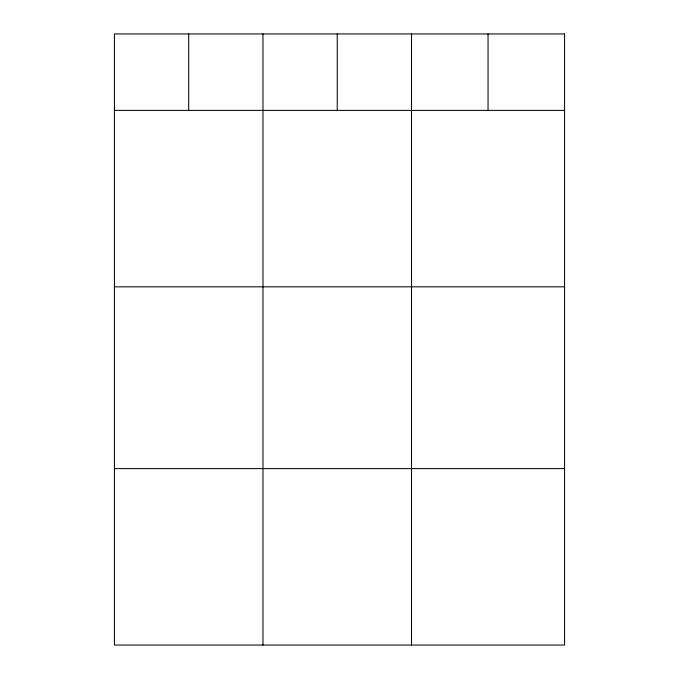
<?xml version="1.0" encoding="UTF-8"?>
<svg xmlns="http://www.w3.org/2000/svg" width="679" height="679" viewBox="0 0 679 679"><rect width="100%" height="100%" fill="white"/><g stroke="black" fill="none" stroke-linecap="round" stroke-linejoin="round"><path stroke-width="1.02" d="M114.428 110.388L564.572 110.388M114.428 286.827L564.572 286.827M114.428 468.612L564.572 468.612M488.048 33.95L488.048 110.388M411.525 33.95L411.525 645.05M337.251 33.95L337.251 110.388M262.977 33.95L262.977 645.05M188.703 33.95L188.703 110.388M564.572 33.95L114.428 33.95L114.428 645.05L564.572 645.05L564.572 33.95"/></g></svg>
